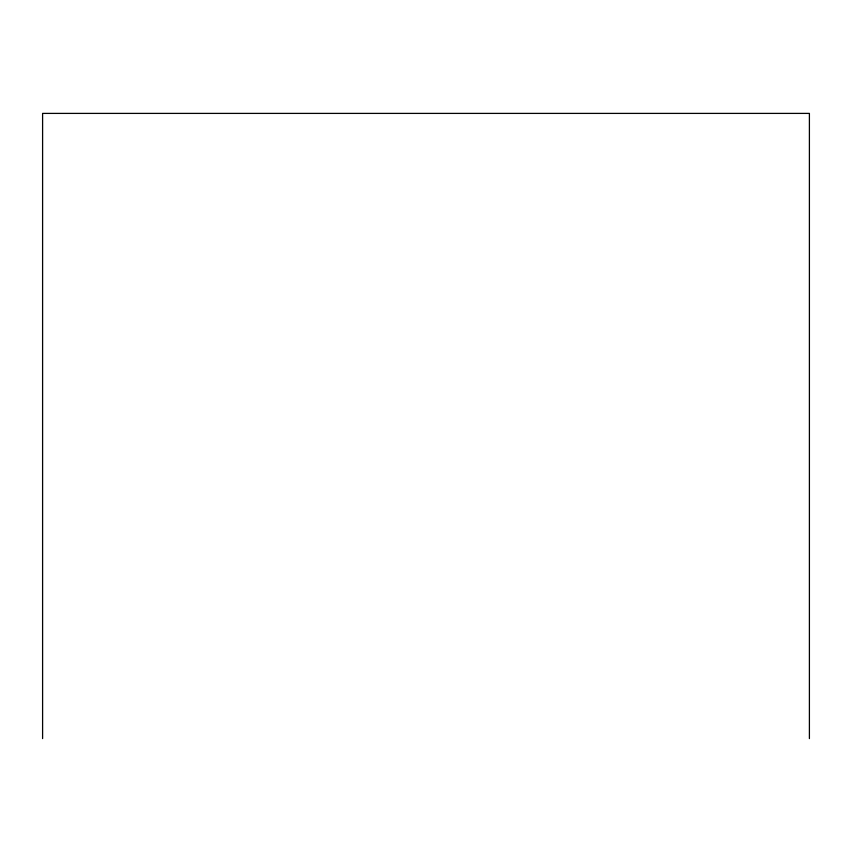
<?xml version="1.0" encoding="UTF-8"?>
<svg xmlns="http://www.w3.org/2000/svg" width="852" height="852" viewBox="0 0 852 852"><rect width="100%" height="100%" fill="white"/><g stroke="black" fill="none" stroke-linecap="round" stroke-linejoin="round"><path stroke-width="1.28" d="M809.4 738.599L809.4 113.401L42.6 113.401L42.6 738.599"/></g></svg>
